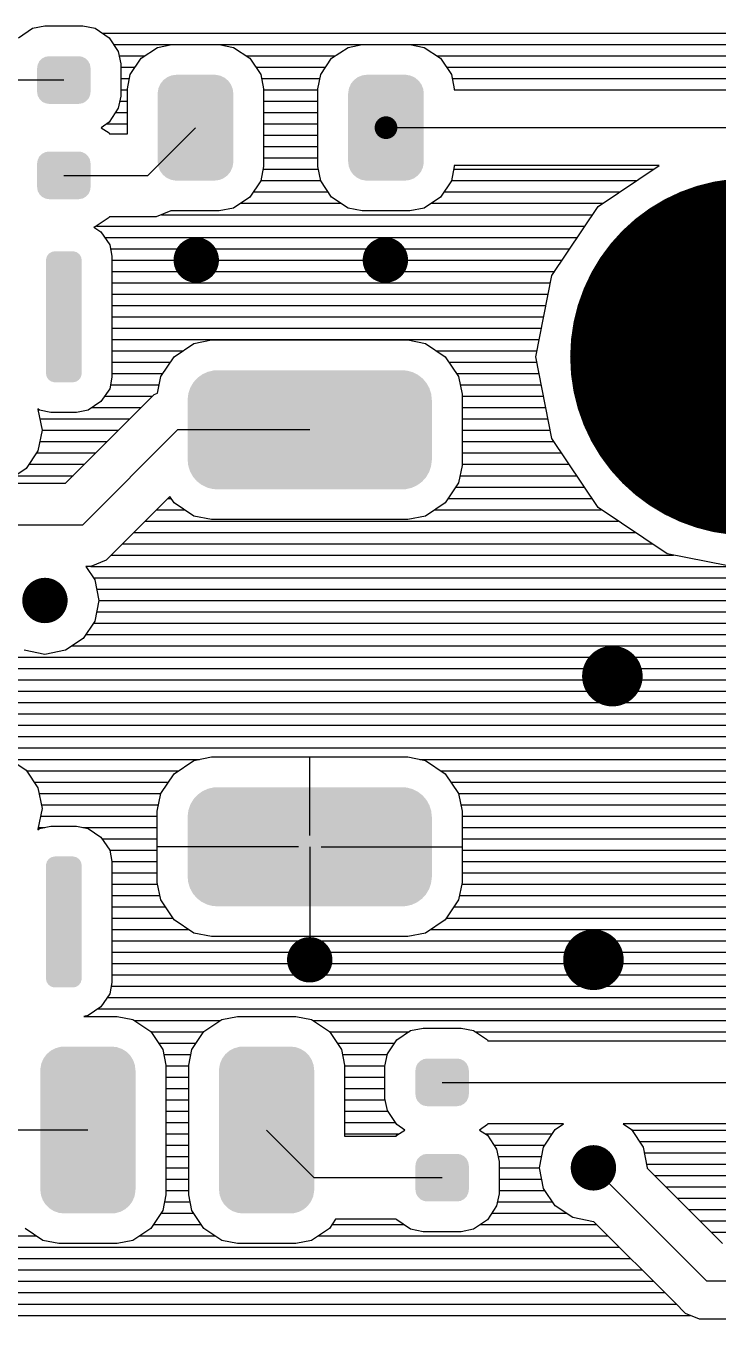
# Model space of a CAD drawing. Extents: x 295 to 953, y 10 to 290.
# Drawn here: x 660.77 to 686.34, y 143.46 to 191.23 of the extents above; entities that cross this region are included whole.
import ezdxf

# ---------------------------------------------------------------- set-up
doc = ezdxf.new("R2010")
doc.units = 0
doc.header["$LTSCALE"] = 5
doc.header["$MEASUREMENT"] = 0
doc.layers.get('0').update_dxf_attribs({"linetype": 'CONTINUOUS', "lineweight": 25})

msp = doc.modelspace()

# ---------------------------------------------------------------- linework, layer by layer
for p, q in [((660.501, 190.79), (661.015, 191.137)), ((661.015, 191.137), (661.473, 191.226)), ((661.473, 191.226), (662.876, 191.226)), ((662.876, 191.226), (663.334, 191.137)), ((663.334, 191.137), (663.848, 190.79)), ((663.591, 190.958), (722.779, 190.958)), ((663.848, 190.79), (664.189, 190.276)), ((664.016, 190.539), (722.69, 190.539)), ((664.189, 190.276), (664.284, 189.818)), ((664.223, 190.12), (665.162, 190.12)), ((665.027, 190.036), (665.631, 190.433)), ((665.631, 190.433), (666.162, 190.539)), ((666.162, 190.539), (667.916, 190.539)), ((667.916, 190.539), (668.442, 190.433)), ((668.442, 190.433), (669.045, 190.036)), ((668.911, 190.12), (672.202, 190.12)), ((672.068, 190.036), (672.672, 190.433)), ((672.672, 190.433), (673.197, 190.539)), ((673.197, 190.539), (674.952, 190.539)), ((674.952, 190.539), (675.483, 190.433)), ((675.483, 190.433), (676.086, 190.036)), ((675.952, 190.12), (722.668, 190.12)), ((664.284, 189.818), (664.284, 188.633)), ((664.284, 189.701), (664.81, 189.701)), ((664.625, 189.433), (665.027, 190.036)), ((669.045, 190.036), (669.448, 189.433)), ((669.269, 189.701), (671.845, 189.701)), ((671.666, 189.433), (672.068, 190.036)), ((676.086, 190.036), (676.488, 189.433)), ((676.304, 189.701), (722.668, 189.701)), ((662.178, 189.226), (659.384, 189.226)), ((664.284, 189.282), (664.597, 189.282)), ((664.525, 188.902), (664.625, 189.433)), ((669.448, 189.433), (669.554, 188.902)), ((669.475, 189.282), (671.638, 189.282)), ((671.56, 188.902), (671.666, 189.433)), ((676.488, 189.433), (676.589, 188.902)), ((676.516, 189.282), (700.489, 189.282)), ((664.284, 188.863), (664.525, 188.863)), ((664.525, 187.242), (664.525, 188.902)), ((669.554, 188.902), (669.554, 186.029)), ((669.554, 188.863), (671.56, 188.863)), ((671.56, 186.029), (671.56, 188.902)), ((676.589, 188.902), (676.589, 188.863)), ((676.589, 188.863), (699.874, 188.863)), ((676.589, 188.863), (699.874, 188.863)), ((664.284, 188.633), (664.189, 188.181)), ((664.245, 188.444), (664.525, 188.444)), ((669.554, 188.444), (671.56, 188.444)), ((664.189, 188.181), (663.848, 187.667)), ((664.089, 188.024), (664.525, 188.024)), ((669.554, 188.024), (671.56, 188.024)), ((663.848, 187.667), (663.552, 187.466)), ((663.552, 187.466), (663.848, 187.27)), ((663.765, 187.605), (664.525, 187.605)), ((663.848, 187.27), (663.865, 187.242)), ((665.279, 185.705), (667.039, 187.466)), ((669.554, 187.605), (671.56, 187.605)), ((701.294, 187.466), (674.074, 187.466)), ((663.865, 187.242), (664.525, 187.242)), ((669.554, 187.186), (671.56, 187.186)), ((669.554, 186.767), (671.56, 186.767)), ((669.554, 186.348), (671.56, 186.348)), ((669.554, 186.029), (669.448, 185.499)), ((669.531, 185.929), (671.582, 185.929)), ((671.666, 185.499), (671.56, 186.029)), ((676.589, 186.029), (676.488, 185.499)), ((676.572, 185.929), (683.96, 185.929)), ((684.166, 186.069), (676.589, 186.069)), ((676.589, 186.069), (676.589, 186.029)), ((681.909, 184.56), (684.166, 186.069)), ((662.178, 185.705), (665.279, 185.705)), ((669.448, 185.499), (669.045, 184.901)), ((669.448, 185.51), (671.666, 185.51)), ((672.068, 184.901), (671.666, 185.499)), ((676.488, 185.499), (676.086, 184.901)), ((676.488, 185.51), (683.334, 185.51)), ((669.045, 184.901), (668.442, 184.498)), ((669.174, 185.091), (671.94, 185.091)), ((672.672, 184.498), (672.068, 184.901)), ((676.086, 184.901), (675.483, 184.498)), ((676.215, 185.091), (682.708, 185.091)), ((666.134, 184.398), (665.581, 184.169)), ((666.162, 184.392), (666.134, 184.398)), ((667.916, 184.392), (666.162, 184.392)), ((668.442, 184.498), (667.916, 184.392)), ((668.704, 184.672), (672.409, 184.672)), ((673.197, 184.392), (672.672, 184.498)), ((674.952, 184.392), (673.197, 184.392)), ((675.483, 184.498), (674.952, 184.392)), ((675.745, 184.672), (682.076, 184.672)), ((680.204, 182.006), (681.909, 184.56)), ((663.848, 184.146), (663.334, 183.8)), ((663.865, 184.169), (663.848, 184.146)), ((665.581, 184.169), (663.865, 184.169)), ((665.782, 184.253), (681.708, 184.253)), ((663.334, 183.8), (663.284, 183.789)), ((663.284, 183.789), (663.547, 183.615)), ((663.385, 183.833), (681.423, 183.833)), ((663.547, 183.615), (663.871, 183.135)), ((663.681, 183.414), (681.143, 183.414)), ((663.871, 183.135), (663.955, 182.716)), ((663.899, 182.995), (680.864, 182.995)), ((663.955, 182.716), (663.955, 178.251)), ((663.955, 182.576), (680.584, 182.576)), ((663.955, 182.157), (680.305, 182.157)), ((679.607, 179), (680.204, 182.006)), ((663.955, 181.738), (680.154, 181.738)), ((663.955, 181.319), (680.07, 181.319)), ((663.955, 180.9), (679.987, 180.9)), ((663.955, 180.481), (679.903, 180.481)), ((663.955, 180.062), (679.819, 180.062)), ((663.955, 179.642), (679.735, 179.642)), ((666.978, 179.497), (667.626, 179.626)), ((667.626, 179.626), (674.885, 179.626)), ((674.885, 179.626), (675.533, 179.497)), ((663.955, 179.223), (666.575, 179.223)), ((666.246, 179.005), (666.978, 179.497)), ((675.533, 179.497), (676.265, 179.005)), ((675.935, 179.223), (679.651, 179.223)), ((663.955, 178.804), (666.112, 178.804)), ((665.754, 178.273), (666.246, 179.005)), ((676.265, 179.005), (676.757, 178.273)), ((676.399, 178.804), (679.646, 178.804)), ((680.204, 175.988), (679.607, 179)), ((663.955, 178.251), (663.871, 177.826)), ((663.955, 178.385), (665.832, 178.385)), ((665.637, 177.659), (665.754, 178.273)), ((676.678, 178.385), (679.729, 178.385)), ((676.757, 178.273), (676.885, 177.625)), ((663.871, 177.826), (663.547, 177.351)), ((663.899, 177.966), (665.698, 177.966)), ((676.813, 177.966), (679.813, 177.966)), ((663.547, 177.351), (663.072, 177.027)), ((663.681, 177.547), (665.452, 177.547)), ((665.078, 177.178), (665.514, 177.608)), ((665.514, 177.608), (665.637, 177.659)), ((676.885, 177.625), (676.885, 174.988)), ((676.885, 177.547), (679.892, 177.547)), ((661.278, 177.027), (661.211, 177.078)), ((661.211, 177.078), (661.222, 177.055)), ((661.222, 177.055), (661.373, 176.29)), ((661.703, 176.943), (661.278, 177.027)), ((662.647, 176.943), (661.703, 176.943)), ((662.239, 174.334), (665.078, 177.178)), ((663.072, 177.027), (662.647, 176.943)), ((663.223, 177.128), (665.033, 177.128)), ((676.885, 177.128), (679.975, 177.128)), ((661.373, 176.29), (661.222, 175.53)), ((661.289, 176.709), (664.614, 176.709)), ((661.373, 176.29), (664.195, 176.29)), ((662.876, 172.797), (666.38, 176.306)), ((671.258, 176.306), (666.38, 176.306)), ((676.885, 176.709), (680.059, 176.709)), ((676.885, 176.29), (680.143, 176.29)), ((661.289, 175.871), (663.776, 175.871)), ((676.885, 175.871), (680.283, 175.871)), ((681.909, 173.434), (680.204, 175.988)), ((661.222, 175.53), (660.792, 174.881)), ((661.172, 175.451), (663.357, 175.451)), ((676.885, 175.451), (680.562, 175.451)), ((660.792, 174.881), (660.144, 174.451)), ((660.892, 175.032), (662.938, 175.032)), ((676.885, 174.988), (676.757, 174.345)), ((676.885, 175.032), (680.841, 175.032)), ((660.389, 174.613), (662.518, 174.613)), ((676.807, 174.613), (681.121, 174.613)), ((659.574, 174.334), (662.239, 174.334)), ((676.757, 174.345), (676.265, 173.607)), ((676.656, 174.194), (681.4, 174.194)), ((666.089, 173.842), (664.178, 171.931)), ((666.022, 173.775), (666.134, 173.775)), ((666.246, 173.607), (666.089, 173.842)), ((666.978, 173.121), (666.246, 173.607)), ((676.265, 173.607), (675.533, 173.121)), ((676.377, 173.775), (681.68, 173.775)), ((684.462, 171.73), (681.909, 173.434)), ((665.184, 172.937), (682.652, 172.937)), ((665.603, 173.356), (666.62, 173.356)), ((667.626, 172.993), (666.978, 173.121)), ((674.885, 172.993), (667.626, 172.993)), ((675.533, 173.121), (674.885, 172.993)), ((675.891, 173.356), (682.026, 173.356)), ((658.685, 172.797), (662.876, 172.797)), ((664.765, 172.518), (683.278, 172.518)), ((664.346, 172.099), (683.904, 172.099)), ((663.742, 171.495), (663.178, 171.26)), ((664.178, 171.931), (663.742, 171.495)), ((663.927, 171.68), (684.697, 171.68)), ((687.474, 171.126), (684.462, 171.73)), ((663.178, 171.26), (662.988, 171.26)), ((662.988, 171.26), (663.318, 170.769)), ((663.178, 171.26), (686.804, 171.26)), ((663.267, 170.841), (692.973, 170.841)), ((663.318, 170.769), (663.468, 170.003)), ((663.385, 170.422), (692.554, 170.422)), ((663.468, 170.003), (663.318, 169.243)), ((663.385, 169.584), (691.716, 169.584)), ((663.468, 170.003), (692.135, 170.003)), ((663.318, 169.243), (662.887, 168.595)), ((663.267, 169.165), (691.297, 169.165)), ((662.988, 168.746), (690.878, 168.746)), ((661.479, 168.008), (660.713, 168.165)), ((662.239, 168.165), (661.479, 168.008)), ((662.887, 168.595), (662.239, 168.165)), ((662.485, 168.327), (690.458, 168.327)), ((633.835, 167.908), (690.14, 167.908)), ((634.21, 167.489), (689.978, 167.489)), ((634.433, 167.069), (689.978, 167.069)), ((634.517, 166.65), (689.978, 166.65)), ((634.517, 166.231), (689.978, 166.231)), ((634.517, 165.812), (689.978, 165.812)), ((634.517, 165.393), (689.978, 165.393)), ((634.517, 164.974), (689.978, 164.974)), ((634.444, 164.555), (689.978, 164.555)), ((660.144, 164.164), (660.792, 163.733)), ((660.183, 164.136), (667.184, 164.136)), ((666.246, 163.605), (666.978, 164.097)), ((666.978, 164.097), (667.626, 164.225)), ((667.626, 164.225), (674.885, 164.225)), ((671.258, 161.325), (671.258, 164.225)), ((674.885, 164.225), (675.533, 164.097)), ((675.326, 164.136), (689.978, 164.136)), ((675.533, 164.097), (676.265, 163.605)), ((660.792, 163.733), (661.222, 163.085)), ((660.797, 163.717), (666.413, 163.717)), ((665.754, 162.873), (666.246, 163.605)), ((676.097, 163.717), (689.978, 163.717)), ((676.265, 163.605), (676.757, 162.873)), ((661.082, 163.298), (666.039, 163.298)), ((661.222, 163.085), (661.373, 162.32)), ((676.472, 163.298), (689.978, 163.298)), ((661.261, 162.878), (665.759, 162.878)), ((661.345, 162.459), (665.676, 162.459)), ((665.625, 162.225), (665.754, 162.873)), ((676.751, 162.878), (689.978, 162.878)), ((676.757, 162.873), (676.885, 162.225)), ((676.835, 162.459), (689.978, 162.459)), ((661.373, 162.32), (661.222, 161.56)), ((661.317, 162.04), (665.625, 162.04)), ((665.625, 159.587), (665.625, 162.225)), ((676.885, 162.225), (676.885, 159.587)), ((676.885, 162.04), (689.978, 162.04)), ((661.211, 161.537), (661.278, 161.582)), ((661.222, 161.56), (661.211, 161.537)), ((661.233, 161.621), (661.473, 161.621)), ((661.278, 161.582), (661.703, 161.666)), ((661.703, 161.666), (662.647, 161.666)), ((662.647, 161.666), (663.072, 161.582)), ((662.876, 161.621), (665.625, 161.621)), ((663.072, 161.582), (663.547, 161.263)), ((676.885, 161.621), (689.978, 161.621)), ((663.547, 161.263), (663.871, 160.783)), ((663.591, 161.202), (665.625, 161.202)), ((676.885, 161.202), (689.978, 161.202)), ((663.871, 160.783), (665.625, 160.783)), ((663.871, 160.783), (663.955, 160.364)), ((670.839, 160.906), (665.625, 160.906)), ((671.258, 160.906), (671.258, 156.732)), ((671.677, 160.906), (676.885, 160.906)), ((676.885, 160.783), (689.978, 160.783)), ((663.955, 160.364), (665.625, 160.364)), ((663.955, 160.364), (663.955, 155.899)), ((671.258, 160.487), (671.258, 157.592)), ((676.885, 160.364), (689.978, 160.364)), ((663.955, 159.945), (665.625, 159.945)), ((665.754, 158.944), (665.625, 159.587)), ((676.885, 159.587), (676.757, 158.944)), ((676.885, 159.945), (689.978, 159.945)), ((663.955, 159.526), (665.642, 159.526)), ((663.955, 159.107), (665.726, 159.107)), ((676.785, 159.107), (689.978, 159.107)), ((676.868, 159.526), (689.978, 159.526)), ((663.955, 158.687), (665.927, 158.687)), ((666.246, 158.207), (665.754, 158.944)), ((676.757, 158.944), (676.265, 158.207)), ((676.583, 158.687), (689.978, 158.687)), ((663.955, 158.268), (666.207, 158.268)), ((666.978, 157.721), (666.246, 158.207)), ((676.265, 158.207), (675.533, 157.721)), ((676.304, 158.268), (689.978, 158.268)), ((663.955, 157.849), (666.782, 157.849)), ((667.626, 157.592), (666.978, 157.721)), ((675.533, 157.721), (674.885, 157.592)), ((675.728, 157.849), (689.978, 157.849)), ((663.955, 157.43), (689.978, 157.43)), ((674.885, 157.592), (667.626, 157.592)), ((663.955, 157.011), (689.978, 157.011)), ((663.955, 156.592), (689.978, 156.592)), ((663.955, 155.899), (663.871, 155.474)), ((663.927, 155.754), (689.76, 155.754)), ((663.955, 156.173), (689.978, 156.173)), ((663.871, 155.474), (663.547, 154.999)), ((663.776, 155.335), (689.341, 155.335)), ((663.547, 154.999), (663.072, 154.675)), ((663.429, 154.916), (688.922, 154.916)), ((663.072, 154.675), (662.91, 154.642)), ((662.91, 154.642), (664.145, 154.642)), ((664.145, 154.642), (664.726, 154.53)), ((664.726, 154.53), (665.385, 154.088)), ((664.77, 154.496), (667.961, 154.496)), ((667.346, 154.088), (668.006, 154.53)), ((668.006, 154.53), (668.587, 154.642)), ((668.587, 154.642), (670.744, 154.642)), ((670.744, 154.642), (671.325, 154.53)), ((671.325, 154.53), (671.984, 154.088)), ((671.37, 154.496), (688.503, 154.496)), ((665.385, 154.088), (665.827, 153.424)), ((665.391, 154.077), (667.341, 154.077)), ((666.905, 153.424), (667.346, 154.088)), ((671.984, 154.088), (672.426, 153.424)), ((671.99, 154.077), (674.935, 154.077)), ((674.471, 153.77), (674.985, 154.116)), ((674.985, 154.116), (675.443, 154.206)), ((675.443, 154.206), (676.846, 154.206)), ((676.846, 154.206), (677.304, 154.116)), ((677.304, 154.116), (677.818, 153.77)), ((677.355, 154.077), (688.084, 154.077)), ((665.67, 153.658), (667.061, 153.658)), ((665.827, 153.424), (665.944, 152.842)), ((666.788, 152.842), (666.905, 153.424)), ((672.269, 153.658), (674.399, 153.658)), ((672.426, 153.424), (672.543, 152.842)), ((674.13, 153.256), (674.471, 153.77)), ((677.818, 153.77), (677.835, 153.742)), ((677.835, 153.742), (687.748, 153.742)), ((665.866, 153.239), (666.866, 153.239)), ((672.465, 153.239), (674.125, 153.239)), ((674.035, 152.798), (674.13, 153.256)), ((665.944, 152.842), (665.944, 148.048)), ((665.944, 152.82), (666.788, 152.82)), ((665.944, 152.401), (666.788, 152.401)), ((666.788, 148.048), (666.788, 152.842)), ((672.543, 152.842), (672.543, 150.222)), ((672.543, 152.82), (674.041, 152.82)), ((672.543, 152.401), (674.035, 152.401)), ((674.035, 151.613), (674.035, 152.798)), ((665.944, 151.982), (666.788, 151.982)), ((672.543, 151.982), (674.035, 151.982)), ((676.148, 152.205), (688.38, 152.205)), ((665.944, 151.563), (666.788, 151.563)), ((672.543, 151.563), (674.046, 151.563)), ((674.13, 151.16), (674.035, 151.613)), ((665.944, 151.144), (666.788, 151.144)), ((672.543, 151.144), (674.136, 151.144)), ((674.471, 150.646), (674.13, 151.16)), ((665.944, 150.725), (666.788, 150.725)), ((672.543, 150.725), (674.415, 150.725)), ((674.767, 150.445), (674.471, 150.646)), ((677.818, 150.646), (677.522, 150.445)), ((677.835, 150.669), (677.818, 150.646)), ((680.635, 150.669), (677.835, 150.669)), ((680.322, 150.462), (680.635, 150.669)), ((688.687, 150.669), (682.831, 150.669)), ((682.831, 150.669), (683.144, 150.462)), ((663.066, 150.445), (659.384, 150.445)), ((665.944, 150.305), (666.788, 150.305)), ((671.426, 148.685), (669.665, 150.445)), ((672.543, 150.305), (674.555, 150.305)), ((672.543, 150.222), (674.454, 150.222)), ((674.454, 150.222), (674.471, 150.25)), ((674.471, 150.25), (674.767, 150.445)), ((677.522, 150.445), (677.818, 150.25)), ((677.735, 150.305), (680.221, 150.305)), ((677.818, 150.25), (678.159, 149.735)), ((679.892, 149.814), (680.322, 150.462)), ((683.144, 150.462), (683.574, 149.814)), ((683.149, 150.445), (704.848, 150.445)), ((683.434, 150.026), (703.786, 150.026)), ((665.944, 149.886), (666.788, 149.886)), ((678.059, 149.886), (679.942, 149.886)), ((678.159, 149.735), (678.254, 149.283)), ((679.741, 149.048), (679.892, 149.814)), ((683.574, 149.814), (683.725, 149.048)), ((683.613, 149.607), (703.238, 149.607)), ((665.944, 149.467), (666.788, 149.467)), ((665.944, 149.048), (666.788, 149.048)), ((678.215, 149.467), (679.824, 149.467)), ((678.254, 149.283), (678.254, 148.093)), ((678.254, 149.048), (679.741, 149.048)), ((679.892, 148.288), (679.741, 149.048)), ((685.927, 144.857), (681.736, 149.048)), ((683.697, 149.188), (702.959, 149.188)), ((683.725, 149.048), (683.725, 149.037)), ((683.725, 149.037), (686.502, 146.254)), ((665.944, 148.629), (666.788, 148.629)), ((676.148, 148.685), (671.426, 148.685)), ((678.254, 148.629), (679.824, 148.629)), ((683.988, 148.769), (702.685, 148.769)), ((665.944, 148.21), (666.788, 148.21)), ((678.254, 148.093), (678.159, 147.64)), ((678.254, 148.21), (679.942, 148.21)), ((680.322, 147.64), (679.892, 148.288)), ((684.407, 148.35), (702.601, 148.35)), ((665.944, 148.048), (665.827, 147.467)), ((665.894, 147.791), (666.838, 147.791)), ((666.905, 147.467), (666.788, 148.048)), ((678.159, 147.64), (677.818, 147.126)), ((678.193, 147.791), (680.221, 147.791)), ((680.97, 147.21), (680.322, 147.64)), ((684.826, 147.931), (702.517, 147.931)), ((665.827, 147.467), (665.385, 146.807)), ((665.765, 147.372), (666.966, 147.372)), ((667.346, 146.807), (666.905, 147.467)), ((672.214, 147.148), (671.984, 146.807)), ((674.454, 147.148), (672.214, 147.148)), ((674.471, 147.126), (674.454, 147.148)), ((674.985, 146.779), (674.471, 147.126)), ((677.818, 147.126), (677.304, 146.779)), ((677.986, 147.372), (680.724, 147.372)), ((681.736, 147.053), (680.97, 147.21)), ((685.245, 147.511), (702.506, 147.511)), ((661.406, 146.366), (660.747, 146.807)), ((665.385, 146.807), (664.726, 146.366)), ((665.486, 146.953), (667.246, 146.953)), ((668.006, 146.366), (667.346, 146.807)), ((671.984, 146.807), (671.325, 146.366)), ((672.085, 146.953), (674.728, 146.953)), ((675.443, 146.69), (674.985, 146.779)), ((676.846, 146.69), (675.443, 146.69)), ((677.304, 146.779), (676.846, 146.69)), ((677.561, 146.953), (681.853, 146.953)), ((681.747, 147.059), (681.736, 147.053)), ((684.742, 144.069), (681.747, 147.059)), ((685.664, 147.092), (702.584, 147.092)), ((686.083, 146.673), (702.668, 146.673)), ((620.424, 146.534), (661.149, 146.534)), ((661.988, 146.249), (661.406, 146.366)), ((664.145, 146.249), (661.988, 146.249)), ((664.726, 146.366), (664.145, 146.249)), ((664.977, 146.534), (667.754, 146.534)), ((668.587, 146.249), (668.006, 146.366)), ((670.744, 146.249), (668.587, 146.249)), ((671.325, 146.366), (670.744, 146.249)), ((671.582, 146.534), (682.272, 146.534)), ((619.586, 145.695), (683.11, 145.695)), ((620.005, 146.114), (682.691, 146.114)), ((619.167, 145.276), (683.529, 145.276)), ((618.748, 144.857), (683.948, 144.857)), ((736.09, 144.857), (685.927, 144.857)), ((618.329, 144.438), (684.368, 144.438)), ((617.909, 144.019), (684.787, 144.019)), ((685.133, 143.672), (684.742, 144.069)), ((617.49, 143.6), (685.306, 143.6)), ((685.647, 143.46), (685.133, 143.672)), ((702.59, 143.46), (685.647, 143.46))]:
    msp.add_line(p, q)
for points, const_width in [([(673.865, 187.466, 1), (674.284, 187.466, 1)], 0.419), ([(684.175, 179, 1), (690.774, 179, 1)], 6.599), ([(666.648, 182.576, 1), (667.486, 182.576, 1)], 0.838), ([(673.633, 182.576, 1), (674.471, 182.576, 1)], 0.838), ([(661.06, 170.003, 1), (661.898, 170.003, 1)], 0.838), ([(681.875, 167.209, 1), (682.993, 167.209, 1)], 1.118), ([(681.177, 156.732, 1), (682.294, 156.732, 1)], 1.118), ([(670.839, 156.732, 1), (671.677, 156.732, 1)], 0.838), ([(681.316, 149.048, 1), (682.155, 149.048, 1)], 0.838)]:
    msp.add_lwpolyline(points, format="xyb", close=True, dxfattribs=dict(const_width=const_width))
for points in [[(661.188, 188.784), (661.188, 189.667), (663.167, 188.784), (663.167, 189.667)], [(661.191, 189.667), (661.209, 189.791), (663.164, 189.667), (663.144, 189.791)], [(661.209, 189.791), (661.216, 189.805), (663.144, 189.791), (663.142, 189.805)], [(661.216, 189.805), (661.269, 189.917), (663.142, 189.805), (663.083, 189.917)], [(661.269, 189.917), (661.281, 189.929), (663.083, 189.917), (663.077, 189.929)], [(661.281, 189.929), (661.366, 190.018), (663.077, 189.929), (662.986, 190.018)], [(661.366, 190.018), (661.382, 190.026), (662.986, 190.018), (662.977, 190.026)], [(661.382, 190.026), (661.489, 190.083), (662.977, 190.026), (662.861, 190.083)], [(661.489, 190.083), (661.516, 190.087), (662.861, 190.083), (662.852, 190.087)], [(661.516, 190.087), (661.627, 190.106), (662.852, 190.087), (662.728, 190.106)], [(665.748, 189.093), (665.839, 189.204), (668.326, 189.093), (668.244, 189.204)], [(665.839, 189.204), (665.86, 189.229), (668.244, 189.204), (668.213, 189.229)], [(665.86, 189.229), (665.977, 189.315), (668.213, 189.229), (668.108, 189.315)], [(665.977, 189.315), (666.002, 189.334), (668.108, 189.315), (668.068, 189.334)], [(666.002, 189.334), (666.141, 189.389), (668.068, 189.334), (667.947, 189.389)], [(666.141, 189.389), (666.166, 189.399), (667.947, 189.389), (667.892, 189.399)], [(666.166, 189.399), (666.333, 189.42), (667.892, 189.399), (667.774, 189.42)], [(666.333, 189.42), (666.341, 189.421), (667.774, 189.42), (667.738, 189.421)], [(672.783, 189.093), (672.874, 189.204), (675.361, 189.093), (675.279, 189.204)], [(672.874, 189.204), (672.895, 189.229), (675.279, 189.204), (675.248, 189.229)], [(672.895, 189.229), (673.012, 189.315), (675.248, 189.229), (675.143, 189.315)], [(673.012, 189.315), (673.037, 189.334), (675.143, 189.315), (675.103, 189.334)], [(673.037, 189.334), (673.176, 189.389), (675.103, 189.334), (674.983, 189.389)], [(673.176, 189.389), (673.201, 189.399), (674.983, 189.389), (674.927, 189.399)], [(673.201, 189.399), (673.369, 189.42), (674.927, 189.399), (674.809, 189.42)], [(673.369, 189.42), (673.376, 189.421), (674.809, 189.42), (674.773, 189.421)], [(661.211, 188.661), (661.191, 188.784), (663.146, 188.661), (663.164, 188.784)], [(665.642, 188.723), (665.643, 188.759), (668.436, 188.723), (668.432, 188.759)], [(665.642, 186.208), (665.642, 188.723), (668.436, 186.208), (668.436, 188.723)], [(665.643, 188.759), (665.668, 188.898), (668.432, 188.759), (668.414, 188.898)], [(665.668, 188.898), (665.674, 188.933), (668.414, 188.898), (668.4, 188.933)], [(665.674, 188.933), (665.734, 189.062), (668.4, 188.933), (668.348, 189.062)], [(665.734, 189.062), (665.748, 189.093), (668.348, 189.062), (668.326, 189.093)], [(672.677, 188.723), (672.678, 188.759), (675.471, 188.723), (675.467, 188.759)], [(672.677, 186.208), (672.677, 188.723), (675.471, 186.208), (675.471, 188.723)], [(672.678, 188.759), (672.703, 188.898), (675.467, 188.759), (675.449, 188.898)], [(672.703, 188.898), (672.71, 188.933), (675.449, 188.898), (675.435, 188.933)], [(672.71, 188.933), (672.769, 189.062), (675.435, 188.933), (675.384, 189.062)], [(672.769, 189.062), (672.783, 189.093), (675.384, 189.062), (675.361, 189.093)], [(661.213, 188.647), (661.211, 188.661), (663.139, 188.647), (663.146, 188.661)], [(661.272, 188.535), (661.213, 188.647), (663.086, 188.535), (663.139, 188.647)], [(661.278, 188.523), (661.272, 188.535), (663.074, 188.523), (663.086, 188.535)], [(661.369, 188.434), (661.278, 188.523), (662.989, 188.434), (663.074, 188.523)], [(661.378, 188.425), (661.369, 188.434), (662.973, 188.425), (662.989, 188.434)], [(661.494, 188.369), (661.378, 188.425), (662.866, 188.369), (662.973, 188.425)], [(661.503, 188.364), (661.494, 188.369), (662.839, 188.364), (662.866, 188.369)], [(661.627, 188.346), (661.503, 188.364), (662.728, 188.346), (662.839, 188.364)], [(661.216, 186.285), (661.269, 186.397), (663.142, 186.285), (663.083, 186.397)], [(661.269, 186.397), (661.281, 186.409), (663.083, 186.397), (663.077, 186.409)], [(661.281, 186.409), (661.366, 186.497), (663.077, 186.409), (662.986, 186.497)], [(661.366, 186.497), (661.382, 186.506), (662.986, 186.497), (662.977, 186.506)], [(661.382, 186.506), (661.489, 186.562), (662.977, 186.506), (662.861, 186.562)], [(661.489, 186.562), (661.516, 186.567), (662.861, 186.562), (662.852, 186.567)], [(661.516, 186.567), (661.627, 186.585), (662.852, 186.567), (662.728, 186.585)], [(661.188, 185.264), (661.188, 186.147), (663.167, 185.264), (663.167, 186.147)], [(661.191, 186.147), (661.209, 186.271), (663.164, 186.147), (663.144, 186.271)], [(661.209, 186.271), (661.216, 186.285), (663.144, 186.271), (663.142, 186.285)], [(665.647, 186.172), (665.642, 186.208), (668.435, 186.172), (668.436, 186.208)], [(665.664, 186.033), (665.647, 186.172), (668.41, 186.033), (668.435, 186.172)], [(665.678, 185.999), (665.664, 186.033), (668.404, 185.999), (668.41, 186.033)], [(665.73, 185.87), (665.678, 185.999), (668.344, 185.87), (668.404, 185.999)], [(665.753, 185.838), (665.73, 185.87), (668.33, 185.838), (668.344, 185.87)], [(665.834, 185.727), (665.753, 185.838), (668.239, 185.727), (668.33, 185.838)], [(672.682, 186.172), (672.677, 186.208), (675.47, 186.172), (675.471, 186.208)], [(672.7, 186.033), (672.682, 186.172), (675.445, 186.033), (675.47, 186.172)], [(672.714, 185.999), (672.7, 186.033), (675.439, 185.999), (675.445, 186.033)], [(672.765, 185.87), (672.714, 185.999), (675.38, 185.87), (675.439, 185.999)], [(672.788, 185.838), (672.765, 185.87), (675.365, 185.838), (675.38, 185.87)], [(672.869, 185.727), (672.788, 185.838), (675.275, 185.727), (675.365, 185.838)], [(665.865, 185.702), (665.834, 185.727), (668.219, 185.702), (668.239, 185.727)], [(665.971, 185.616), (665.865, 185.702), (668.101, 185.616), (668.219, 185.702)], [(666.011, 185.597), (665.971, 185.616), (668.076, 185.597), (668.101, 185.616)], [(666.131, 185.542), (666.011, 185.597), (667.938, 185.542), (668.076, 185.597)], [(666.186, 185.532), (666.131, 185.542), (667.913, 185.532), (667.938, 185.542)], [(666.304, 185.511), (666.186, 185.532), (667.745, 185.511), (667.913, 185.532)], [(666.341, 185.51), (666.304, 185.511), (667.738, 185.51), (667.745, 185.511)], [(672.901, 185.702), (672.869, 185.727), (675.254, 185.702), (675.275, 185.727)], [(673.006, 185.616), (672.901, 185.702), (675.137, 185.616), (675.254, 185.702)], [(673.046, 185.597), (673.006, 185.616), (675.112, 185.597), (675.137, 185.616)], [(673.166, 185.542), (673.046, 185.597), (674.973, 185.542), (675.112, 185.597)], [(673.221, 185.532), (673.166, 185.542), (674.948, 185.532), (674.973, 185.542)], [(673.34, 185.511), (673.221, 185.532), (674.78, 185.511), (674.948, 185.532)], [(673.376, 185.51), (673.34, 185.511), (674.773, 185.51), (674.78, 185.511)], [(661.211, 185.14), (661.191, 185.264), (663.146, 185.14), (663.164, 185.264)], [(661.213, 185.126), (661.211, 185.14), (663.139, 185.126), (663.146, 185.14)], [(661.272, 185.014), (661.213, 185.126), (663.086, 185.014), (663.139, 185.126)], [(661.278, 185.002), (661.272, 185.014), (663.074, 185.002), (663.086, 185.014)], [(661.369, 184.914), (661.278, 185.002), (662.989, 184.914), (663.074, 185.002)], [(661.378, 184.905), (661.369, 184.914), (662.973, 184.905), (662.989, 184.914)], [(661.494, 184.848), (661.378, 184.905), (662.866, 184.848), (662.973, 184.905)], [(661.503, 184.844), (661.494, 184.848), (662.839, 184.844), (662.866, 184.848)], [(661.627, 184.825), (661.503, 184.844), (662.728, 184.825), (662.839, 184.844)], [(661.518, 182.571), (661.52, 182.602), (662.837, 182.571), (662.831, 182.602)], [(661.518, 178.391), (661.518, 182.571), (662.837, 178.391), (662.837, 182.571)], [(661.52, 182.602), (661.545, 182.689), (662.831, 182.602), (662.815, 182.689)], [(661.545, 182.689), (661.553, 182.718), (662.815, 182.689), (662.797, 182.718)], [(661.553, 182.718), (661.609, 182.792), (662.797, 182.718), (662.751, 182.792)], [(661.609, 182.792), (661.626, 182.815), (662.751, 182.792), (662.722, 182.815)], [(661.626, 182.815), (661.708, 182.865), (662.722, 182.815), (662.655, 182.865)], [(661.708, 182.865), (661.729, 182.878), (662.655, 182.865), (662.611, 182.878)], [(661.729, 182.878), (661.84, 182.899), (662.611, 182.878), (662.539, 182.899)], [(661.84, 182.899), (661.848, 182.9), (662.539, 182.899), (662.507, 182.9)], [(661.524, 178.359), (661.518, 178.391), (662.835, 178.359), (662.837, 178.391)], [(661.54, 178.272), (661.524, 178.359), (662.81, 178.272), (662.835, 178.359)], [(661.558, 178.243), (661.54, 178.272), (662.802, 178.243), (662.81, 178.272)], [(661.604, 178.169), (661.558, 178.243), (662.746, 178.169), (662.802, 178.243)], [(661.633, 178.147), (661.604, 178.169), (662.729, 178.147), (662.746, 178.169)], [(666.962, 178.059), (667.091, 178.202), (675.55, 178.059), (675.429, 178.202)], [(667.091, 178.202), (667.111, 178.224), (675.429, 178.202), (675.401, 178.224)], [(667.111, 178.224), (667.267, 178.338), (675.401, 178.224), (675.254, 178.338)], [(667.267, 178.338), (667.29, 178.355), (675.254, 178.338), (675.22, 178.355)], [(667.29, 178.355), (667.467, 178.437), (675.22, 178.355), (675.056, 178.437)], [(667.467, 178.437), (667.491, 178.448), (675.056, 178.437), (675.015, 178.448)], [(667.491, 178.448), (667.687, 178.494), (675.015, 178.448), (674.842, 178.494)], [(667.687, 178.494), (667.706, 178.499), (674.842, 178.494), (674.763, 178.499)], [(667.706, 178.499), (667.928, 178.505), (674.763, 178.499), (674.651, 178.505)], [(674.588, 178.505), (674.62, 178.507), (674.651, 178.505), (674.62, 178.507)], [(661.7, 178.096), (661.633, 178.147), (662.647, 178.096), (662.729, 178.147)], [(661.745, 178.083), (661.7, 178.096), (662.626, 178.083), (662.647, 178.096)], [(661.816, 178.063), (661.745, 178.083), (662.515, 178.063), (662.626, 178.083)], [(661.848, 178.061), (661.816, 178.063), (662.507, 178.061), (662.515, 178.063)], [(666.778, 177.659), (666.84, 177.839), (675.735, 177.659), (675.679, 177.839)], [(666.84, 177.839), (666.85, 177.869), (675.679, 177.839), (675.663, 177.869)], [(666.85, 177.869), (666.947, 178.033), (675.663, 177.869), (675.572, 178.033)], [(666.947, 178.033), (666.962, 178.059), (675.572, 178.033), (675.55, 178.059)], [(666.749, 177.439), (666.774, 177.628), (675.764, 177.439), (675.745, 177.628)], [(666.749, 177.407), (666.749, 177.439), (675.768, 177.407), (675.764, 177.439)], [(666.749, 177.404), (666.749, 177.407), (675.768, 177.404), (675.768, 177.407)], [(666.749, 175.208), (666.749, 177.404), (675.768, 175.208), (675.768, 177.404)], [(666.774, 177.628), (666.778, 177.659), (675.745, 177.628), (675.735, 177.659)], [(666.749, 175.206), (666.749, 175.208), (675.768, 175.206), (675.768, 175.208)], [(666.752, 175.173), (666.749, 175.206), (675.767, 175.173), (675.768, 175.206)], [(666.771, 174.985), (666.752, 175.173), (675.742, 174.985), (675.767, 175.173)], [(666.781, 174.954), (666.771, 174.985), (675.738, 174.954), (675.742, 174.985)], [(666.837, 174.774), (666.781, 174.954), (675.676, 174.774), (675.738, 174.954)], [(666.853, 174.744), (666.837, 174.774), (675.666, 174.744), (675.676, 174.774)], [(666.944, 174.58), (666.853, 174.744), (675.569, 174.58), (675.666, 174.744)], [(666.966, 174.553), (666.944, 174.58), (675.554, 174.553), (675.569, 174.58)], [(667.087, 174.411), (666.966, 174.553), (675.425, 174.411), (675.554, 174.553)], [(667.116, 174.389), (667.087, 174.411), (675.405, 174.389), (675.425, 174.411)], [(667.262, 174.274), (667.116, 174.389), (675.249, 174.274), (675.405, 174.389)], [(667.296, 174.258), (667.262, 174.274), (675.227, 174.258), (675.249, 174.274)], [(667.46, 174.176), (667.296, 174.258), (675.049, 174.176), (675.227, 174.258)], [(667.501, 174.165), (667.46, 174.176), (675.025, 174.165), (675.049, 174.176)], [(667.674, 174.119), (667.501, 174.165), (674.83, 174.119), (675.025, 174.165)], [(667.753, 174.114), (667.674, 174.119), (674.81, 174.114), (674.83, 174.119)], [(667.865, 174.107), (667.753, 174.114), (674.588, 174.107), (674.81, 174.114)], [(667.896, 174.106), (667.865, 174.107), (667.896, 174.106), (667.928, 174.107)], [(667.111, 162.823), (667.267, 162.938), (675.401, 162.823), (675.254, 162.938)], [(667.267, 162.938), (667.29, 162.954), (675.254, 162.938), (675.22, 162.954)], [(667.29, 162.954), (667.467, 163.036), (675.22, 162.954), (675.056, 163.036)], [(667.467, 163.036), (667.491, 163.047), (675.056, 163.036), (675.015, 163.047)], [(667.491, 163.047), (667.687, 163.094), (675.015, 163.047), (674.842, 163.094)], [(667.687, 163.094), (667.706, 163.098), (674.842, 163.094), (674.763, 163.098)], [(667.706, 163.098), (667.928, 163.105), (674.763, 163.098), (674.651, 163.105)], [(674.588, 163.105), (674.62, 163.107), (674.651, 163.105), (674.62, 163.107)], [(666.778, 162.259), (666.84, 162.439), (675.735, 162.259), (675.679, 162.439)], [(666.84, 162.439), (666.85, 162.468), (675.679, 162.439), (675.663, 162.468)], [(666.85, 162.468), (666.947, 162.633), (675.663, 162.468), (675.572, 162.633)], [(666.947, 162.633), (666.962, 162.659), (675.572, 162.633), (675.55, 162.659)], [(666.962, 162.659), (667.091, 162.801), (675.55, 162.659), (675.429, 162.801)], [(667.091, 162.801), (667.111, 162.823), (675.429, 162.801), (675.401, 162.823)], [(666.749, 162.039), (666.774, 162.227), (675.764, 162.039), (675.745, 162.227)], [(666.749, 162.007), (666.749, 162.039), (675.768, 162.007), (675.764, 162.039)], [(666.749, 162.004), (666.749, 162.007), (675.768, 162.004), (675.768, 162.007)], [(666.749, 159.808), (666.749, 162.004), (675.768, 159.808), (675.768, 162.004)], [(666.774, 162.227), (666.778, 162.259), (675.745, 162.227), (675.735, 162.259)], [(661.626, 160.463), (661.708, 160.513), (662.722, 160.463), (662.655, 160.513)], [(661.708, 160.513), (661.729, 160.526), (662.655, 160.513), (662.611, 160.526)], [(661.729, 160.526), (661.84, 160.547), (662.611, 160.526), (662.539, 160.547)], [(661.84, 160.547), (661.848, 160.548), (662.539, 160.547), (662.507, 160.548)], [(661.518, 160.219), (661.52, 160.25), (662.837, 160.219), (662.831, 160.25)], [(661.518, 156.039), (661.518, 160.219), (662.837, 156.039), (662.837, 160.219)], [(661.52, 160.25), (661.545, 160.337), (662.831, 160.25), (662.815, 160.337)], [(661.545, 160.337), (661.553, 160.366), (662.815, 160.337), (662.797, 160.366)], [(661.553, 160.366), (661.609, 160.44), (662.797, 160.366), (662.751, 160.44)], [(661.609, 160.44), (661.626, 160.463), (662.751, 160.44), (662.722, 160.463)], [(666.749, 159.805), (666.749, 159.808), (675.768, 159.805), (675.768, 159.808)], [(666.752, 159.773), (666.749, 159.805), (675.767, 159.773), (675.768, 159.805)], [(666.771, 159.585), (666.752, 159.773), (675.742, 159.585), (675.767, 159.773)], [(666.781, 159.553), (666.771, 159.585), (675.738, 159.553), (675.742, 159.585)], [(666.837, 159.373), (666.781, 159.553), (675.676, 159.373), (675.738, 159.553)], [(666.853, 159.344), (666.837, 159.373), (675.666, 159.344), (675.676, 159.373)], [(666.944, 159.179), (666.853, 159.344), (675.569, 159.179), (675.666, 159.344)], [(666.966, 159.153), (666.944, 159.179), (675.554, 159.153), (675.569, 159.179)], [(667.087, 159.01), (666.966, 159.153), (675.425, 159.01), (675.554, 159.153)], [(667.116, 158.988), (667.087, 159.01), (675.405, 158.988), (675.425, 159.01)], [(667.262, 158.874), (667.116, 158.988), (675.249, 158.874), (675.405, 158.988)], [(667.296, 158.857), (667.262, 158.874), (675.227, 158.857), (675.249, 158.874)], [(667.46, 158.775), (667.296, 158.857), (675.049, 158.775), (675.227, 158.857)], [(667.501, 158.764), (667.46, 158.775), (675.025, 158.764), (675.049, 158.775)], [(667.674, 158.718), (667.501, 158.764), (674.83, 158.718), (675.025, 158.764)], [(667.753, 158.714), (667.674, 158.718), (674.81, 158.714), (674.83, 158.718)], [(667.865, 158.707), (667.753, 158.714), (674.588, 158.707), (674.81, 158.714)], [(667.896, 158.705), (667.865, 158.707), (667.896, 158.705), (667.928, 158.707)], [(661.524, 156.007), (661.518, 156.039), (662.835, 156.007), (662.837, 156.039)], [(661.54, 155.92), (661.524, 156.007), (662.81, 155.92), (662.835, 156.007)], [(661.558, 155.891), (661.54, 155.92), (662.802, 155.891), (662.81, 155.92)], [(661.604, 155.817), (661.558, 155.891), (662.746, 155.817), (662.802, 155.891)], [(661.633, 155.795), (661.604, 155.817), (662.729, 155.795), (662.746, 155.817)], [(661.7, 155.744), (661.633, 155.795), (662.647, 155.744), (662.729, 155.795)], [(661.745, 155.731), (661.7, 155.744), (662.626, 155.731), (662.647, 155.744)], [(661.816, 155.711), (661.745, 155.731), (662.515, 155.711), (662.626, 155.731)], [(661.848, 155.709), (661.816, 155.711), (662.507, 155.709), (662.515, 155.711)], [(661.544, 153.246), (661.65, 153.337), (664.581, 153.246), (664.489, 153.337)], [(661.65, 153.337), (661.694, 153.375), (664.489, 153.337), (664.429, 153.375)], [(661.694, 153.375), (661.822, 153.442), (664.429, 153.375), (664.321, 153.442)], [(661.822, 153.442), (661.869, 153.467), (664.321, 153.442), (664.247, 153.467)], [(661.869, 153.467), (662.017, 153.506), (664.247, 153.467), (664.133, 153.506)], [(662.017, 153.506), (662.061, 153.518), (664.133, 153.506), (664.024, 153.518)], [(662.061, 153.518), (662.259, 153.524), (664.024, 153.518), (663.962, 153.524)], [(663.875, 153.524), (663.936, 153.527), (663.962, 153.524), (663.936, 153.527)], [(668.143, 153.246), (668.25, 153.337), (671.181, 153.246), (671.088, 153.337)], [(668.25, 153.337), (668.294, 153.375), (671.088, 153.337), (671.028, 153.375)], [(668.294, 153.375), (668.421, 153.442), (671.028, 153.375), (670.92, 153.442)], [(668.421, 153.442), (668.469, 153.467), (670.92, 153.442), (670.847, 153.467)], [(668.469, 153.467), (668.617, 153.506), (670.847, 153.467), (670.733, 153.506)], [(668.617, 153.506), (668.66, 153.518), (670.733, 153.506), (670.623, 153.518)], [(668.66, 153.518), (668.858, 153.524), (670.623, 153.518), (670.561, 153.524)], [(670.474, 153.524), (670.536, 153.527), (670.561, 153.524), (670.536, 153.527)], [(661.336, 152.844), (661.347, 152.905), (664.801, 152.844), (664.78, 152.905)], [(661.347, 152.905), (661.402, 153.03), (664.78, 152.905), (664.735, 153.03)], [(661.402, 153.03), (661.426, 153.086), (664.735, 153.03), (664.7, 153.086)], [(661.426, 153.086), (661.508, 153.198), (664.7, 153.086), (664.63, 153.198)], [(661.508, 153.198), (661.544, 153.246), (664.63, 153.198), (664.581, 153.246)], [(667.935, 152.844), (667.947, 152.905), (671.401, 152.844), (671.379, 152.905)], [(667.947, 152.905), (668.001, 153.03), (671.379, 152.905), (671.335, 153.03)], [(668.001, 153.03), (668.026, 153.086), (671.335, 153.03), (671.299, 153.086)], [(668.026, 153.086), (668.108, 153.198), (671.299, 153.086), (671.229, 153.198)], [(668.108, 153.198), (668.143, 153.246), (671.229, 153.198), (671.181, 153.246)], [(675.186, 152.785), (675.239, 152.897), (677.112, 152.785), (677.053, 152.897)], [(675.239, 152.897), (675.251, 152.908), (677.053, 152.897), (677.047, 152.908)], [(675.251, 152.908), (675.336, 152.997), (677.047, 152.908), (676.956, 152.997)], [(675.336, 152.997), (675.352, 153.006), (676.956, 152.997), (676.947, 153.006)], [(675.352, 153.006), (675.459, 153.062), (676.947, 153.006), (676.831, 153.062)], [(675.459, 153.062), (675.486, 153.067), (676.831, 153.062), (676.822, 153.067)], [(675.486, 153.067), (675.597, 153.085), (676.822, 153.067), (676.698, 153.085)], [(661.306, 148.246), (661.306, 152.644), (664.826, 148.246), (664.826, 152.644)], [(661.309, 152.647), (661.311, 152.71), (664.823, 152.647), (664.816, 152.71)], [(661.309, 152.644), (661.309, 152.647), (664.823, 152.644), (664.823, 152.647)], [(661.311, 152.71), (661.336, 152.844), (664.816, 152.71), (664.801, 152.844)], [(667.905, 148.246), (667.905, 152.644), (671.426, 148.246), (671.426, 152.644)], [(667.908, 152.647), (667.91, 152.71), (671.423, 152.647), (671.416, 152.71)], [(667.908, 152.644), (667.908, 152.647), (671.423, 152.644), (671.423, 152.647)], [(667.91, 152.71), (667.935, 152.844), (671.416, 152.71), (671.401, 152.844)], [(675.158, 151.764), (675.158, 152.647), (677.137, 151.764), (677.137, 152.647)], [(675.161, 152.647), (675.179, 152.771), (677.134, 152.647), (677.114, 152.771)], [(675.179, 152.771), (675.186, 152.785), (677.114, 152.771), (677.112, 152.785)], [(675.181, 151.64), (675.161, 151.764), (677.116, 151.64), (677.134, 151.764)], [(675.183, 151.626), (675.181, 151.64), (677.109, 151.626), (677.116, 151.64)], [(675.242, 151.514), (675.183, 151.626), (677.056, 151.514), (677.109, 151.626)], [(675.248, 151.502), (675.242, 151.514), (677.044, 151.502), (677.056, 151.514)], [(675.339, 151.413), (675.248, 151.502), (676.959, 151.413), (677.044, 151.502)], [(675.348, 151.405), (675.339, 151.413), (676.943, 151.405), (676.959, 151.413)], [(675.464, 151.348), (675.348, 151.405), (676.836, 151.348), (676.943, 151.405)], [(675.473, 151.344), (675.464, 151.348), (676.809, 151.344), (676.836, 151.348)], [(675.597, 151.325), (675.473, 151.344), (676.698, 151.325), (676.809, 151.344)], [(675.352, 149.485), (675.459, 149.542), (676.947, 149.485), (676.831, 149.542)], [(675.459, 149.542), (675.486, 149.546), (676.831, 149.542), (676.822, 149.546)], [(675.486, 149.546), (675.597, 149.565), (676.822, 149.546), (676.698, 149.565)], [(675.158, 148.243), (675.158, 149.126), (677.137, 148.243), (677.137, 149.126)], [(675.161, 149.126), (675.179, 149.25), (677.134, 149.126), (677.114, 149.25)], [(675.179, 149.25), (675.186, 149.264), (677.114, 149.25), (677.112, 149.264)], [(675.186, 149.264), (675.239, 149.376), (677.112, 149.264), (677.053, 149.376)], [(675.239, 149.376), (675.251, 149.388), (677.053, 149.376), (677.047, 149.388)], [(675.251, 149.388), (675.336, 149.477), (677.047, 149.388), (676.956, 149.477)], [(675.336, 149.477), (675.352, 149.485), (676.956, 149.477), (676.947, 149.485)], [(661.309, 148.243), (661.309, 148.246), (664.823, 148.243), (664.823, 148.246)], [(661.316, 148.18), (661.309, 148.243), (664.821, 148.18), (664.823, 148.243)], [(661.331, 148.047), (661.316, 148.18), (664.796, 148.047), (664.821, 148.18)], [(667.908, 148.243), (667.908, 148.246), (671.423, 148.243), (671.423, 148.246)], [(667.915, 148.18), (667.908, 148.243), (671.421, 148.18), (671.423, 148.243)], [(667.93, 148.047), (667.915, 148.18), (671.396, 148.047), (671.421, 148.18)], [(675.181, 148.12), (675.161, 148.243), (677.116, 148.12), (677.134, 148.243)], [(675.183, 148.106), (675.181, 148.12), (677.109, 148.106), (677.116, 148.12)], [(675.242, 147.994), (675.183, 148.106), (677.056, 147.994), (677.109, 148.106)], [(661.352, 147.985), (661.331, 148.047), (664.785, 147.985), (664.796, 148.047)], [(661.397, 147.86), (661.352, 147.985), (664.73, 147.86), (664.785, 147.985)], [(661.432, 147.804), (661.397, 147.86), (664.706, 147.804), (664.73, 147.86)], [(661.502, 147.692), (661.432, 147.804), (664.624, 147.692), (664.706, 147.804)], [(661.551, 147.645), (661.502, 147.692), (664.588, 147.645), (664.624, 147.692)], [(661.643, 147.553), (661.551, 147.645), (664.482, 147.553), (664.588, 147.645)], [(667.952, 147.985), (667.93, 148.047), (671.384, 147.985), (671.396, 148.047)], [(667.996, 147.86), (667.952, 147.985), (671.33, 147.86), (671.384, 147.985)], [(668.031, 147.804), (667.996, 147.86), (671.305, 147.804), (671.33, 147.86)], [(668.102, 147.692), (668.031, 147.804), (671.223, 147.692), (671.305, 147.804)], [(668.15, 147.645), (668.102, 147.692), (671.188, 147.645), (671.223, 147.692)], [(668.242, 147.553), (668.15, 147.645), (671.081, 147.553), (671.188, 147.645)], [(675.248, 147.982), (675.242, 147.994), (677.044, 147.982), (677.056, 147.994)], [(675.339, 147.893), (675.248, 147.982), (676.959, 147.893), (677.044, 147.982)], [(675.348, 147.884), (675.339, 147.893), (676.943, 147.884), (676.959, 147.893)], [(675.464, 147.828), (675.348, 147.884), (676.836, 147.828), (676.943, 147.884)], [(675.473, 147.823), (675.464, 147.828), (676.809, 147.823), (676.836, 147.828)], [(675.597, 147.805), (675.473, 147.823), (676.698, 147.805), (676.809, 147.823)], [(661.703, 147.515), (661.643, 147.553), (664.438, 147.515), (664.482, 147.553)], [(661.811, 147.448), (661.703, 147.515), (664.31, 147.448), (664.438, 147.515)], [(661.884, 147.423), (661.811, 147.448), (664.263, 147.423), (664.31, 147.448)], [(661.999, 147.384), (661.884, 147.423), (664.115, 147.384), (664.263, 147.423)], [(662.107, 147.373), (661.999, 147.384), (664.071, 147.373), (664.115, 147.384)], [(662.169, 147.366), (662.107, 147.373), (663.873, 147.366), (664.071, 147.373)], [(662.195, 147.363), (662.169, 147.366), (662.195, 147.363), (662.259, 147.366)], [(668.303, 147.515), (668.242, 147.553), (671.037, 147.515), (671.081, 147.553)], [(668.411, 147.448), (668.303, 147.515), (670.91, 147.448), (671.037, 147.515)], [(668.484, 147.423), (668.411, 147.448), (670.862, 147.423), (670.91, 147.448)], [(668.598, 147.384), (668.484, 147.423), (670.714, 147.384), (670.862, 147.423)], [(668.707, 147.373), (668.598, 147.384), (670.671, 147.373), (670.714, 147.384)], [(668.769, 147.366), (668.707, 147.373), (670.473, 147.366), (670.671, 147.373)], [(668.795, 147.363), (668.769, 147.366), (668.795, 147.363), (668.858, 147.366)]]:
    msp.add_solid(points)

doc.saveas('drawing.dxf')
